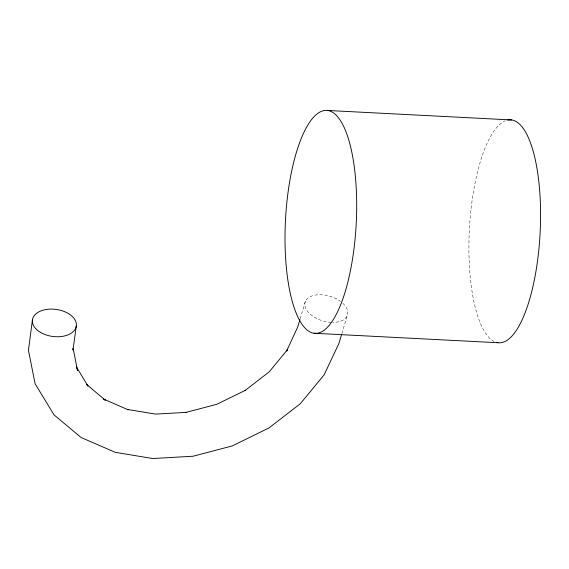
<?xml version="1.0" encoding="UTF-8"?>
<svg xmlns="http://www.w3.org/2000/svg" width="569" height="569" viewBox="0 0 569 569"><rect width="100%" height="100%" fill="white"/><g stroke="black" fill="none" stroke-linecap="round" stroke-linejoin="round"><path stroke-width="0.43" stroke-dasharray="2.85 2.13" d="M300.162 318.818L305.411 301.335A22.148 12.831 16.7 0 1 340.418 301.321M341.891 333.498L347.204 315.788M342.787 303.256A22.148 12.831 16.7 0 1 332.794 322.395M331.165 322.353A22.148 12.831 16.7 0 1 305.411 301.335M494.084 341.471A111.638 35.413 -87 0 1 469.361 229.904A111.638 35.413 -87 0 1 505.215 120.799"/><path stroke-width="0.85" d="M72.996 348.541L72.96 350.027L76.296 326.058A22.148 13.635 7.9 0 0 45.15 309.678A22.148 13.635 7.9 0 0 41.658 333.036A22.148 13.635 7.9 0 0 76.296 326.058M32.447 319.792L28.45 350.312L35.107 383.762L54.019 414.872L81.168 437.561L115.351 452.348L152.698 458.529L193.097 456.224L232.188 445.947L268.973 427.945L300.325 403.706L324.124 374.815L338.854 343.619L341.635 334.344M299.913 319.65L297.665 327.147L286.62 350.981L287.537 349.586L269.194 371.849L245.047 390.526L245.616 390.213L216.761 404.303L185.629 412.489L186.17 412.39L155.451 414.09L127.548 409.474M327.566 110.471A111.638 35.413 -87 0 1 347.894 281.918A111.638 35.413 -87 0 1 286.954 273.205A111.638 35.413 -87 0 1 327.566 110.471L511.503 119.952M314.045 333.256L497.982 342.737M128.189 409.815L103.686 399.089L105.293 400.213L86.516 384.352M86.986 384.914L87.939 386.038L76.41 366.884M76.986 368.214L77.491 370.469L73.188 348.669M507.52 120.087A111.638 35.413 -87 0 1 540.13 232.614A111.638 35.413 -87 0 1 496.41 342.403"/></g></svg>
